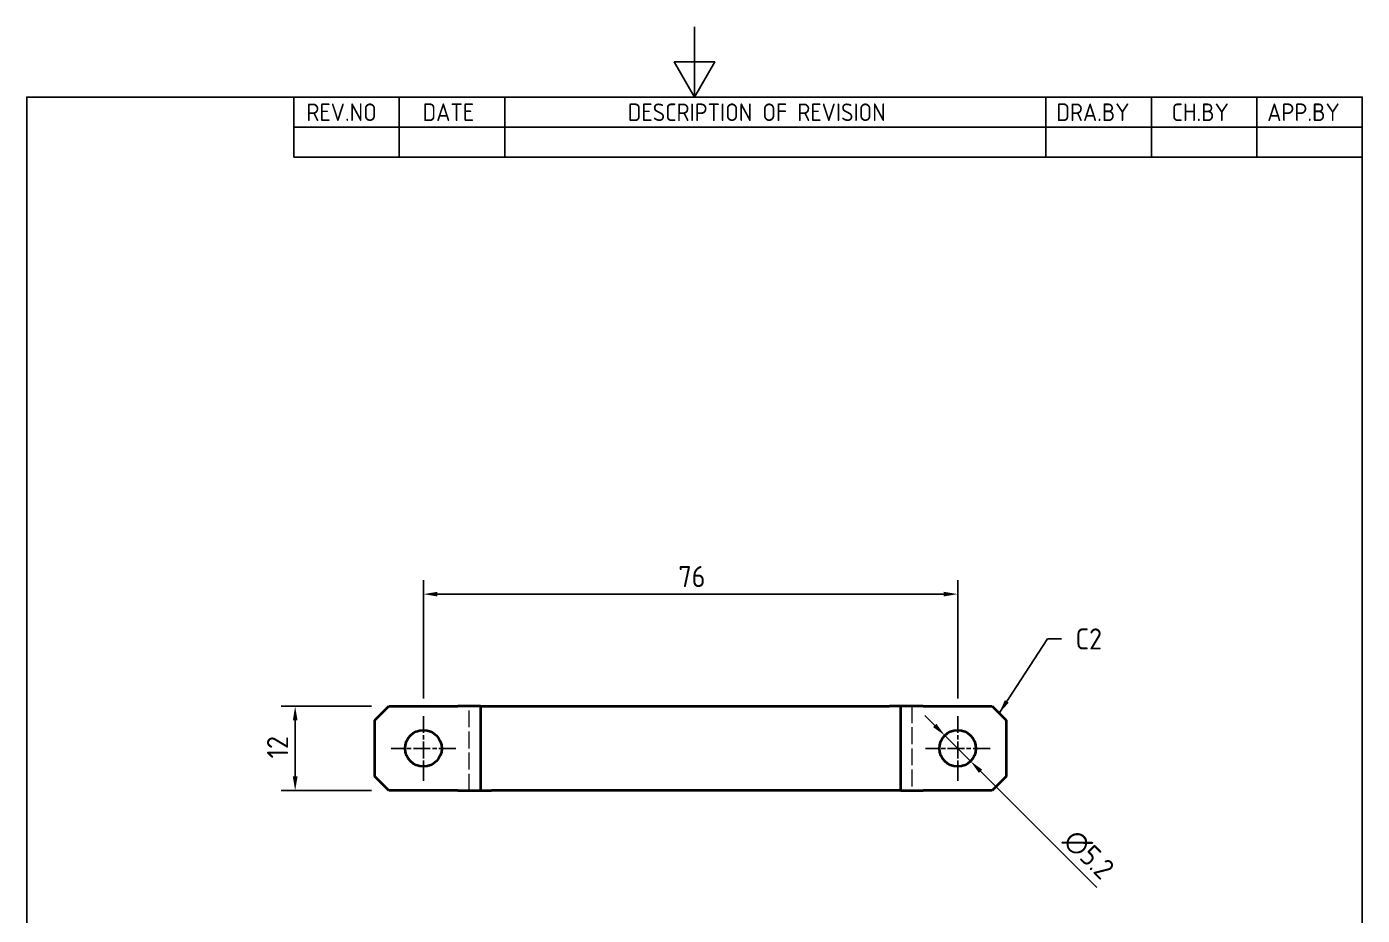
# Model space of a CAD drawing. Header units: millimetres. Extents: x 0 to 210, y 0 to 297.
# Drawn here: x 10 to 200, y 170.6 to 297 of the extents above; entities that cross this region are included whole.
import ezdxf

# ---------------------------------------------------------------- set-up
doc = ezdxf.new("R2010")
doc.units = ezdxf.units.MM
doc.linetypes.add('CHAIN', pattern=[0.35429999999999995, 0.2362, -0.0295, 0.0591, -0.0295])
doc.linetypes.add('DASHED', pattern=[0.2067, 0.1654, -0.0413])
doc.layers.get('0').update_dxf_attribs({"color": 3, "lineweight": 25})
for name, color, linetype, lineweight in [('가려진 것(ISO)', 2, 'DASHED', 18), ('가시적인 것(ISO)', 3, 'Continuous', 40), ('경계(ISO)', 7, 'Continuous', 25), ('기호(ISO)', 5, 'Continuous', 25), ('중심 표식(ISO)', 1, 'Continuous', 25), ('치수(ISO)', 2, 'Continuous', 25)]:
    doc.layers.add(name, color=color, linetype=linetype, lineweight=lineweight)
doc.styles.add('ISO Proportiona M2B', font='isocp.shx')
doc.styles.add('치수 텍스트_PSTEK_POSCO', font='isocp.shx')
doc.dimstyles.new('치수_PSTEK_POSCO', dxfattribs={"dimtxt": 3, "dimasz": 2, "dimexe": 2, "dimexo": 2.5, "dimgap": 1, "dimtad": 1, "dimrnd": 1e-08, "dimdsep": 46, "dimtxsty": '치수 텍스트_PSTEK_POSCO', "dimcen": 0.09, "dimdle": 10, "dimclrd": 7, "dimclre": 7, "dimclrt": 2, "dimadec": 1, "dimazin": 2, "dimtfac": 1, "dimtmove": 0, "dimatfit": 3, "dimfxl": 0, "dimtolj": 1, "dimlwd": -1, "dimlwe": -1, "dimarcsym": 0})
doc.dimstyles.new('치수_PSTEK_POSCO$7', dxfattribs={"dimtxt": 3, "dimasz": 2, "dimexe": 2, "dimexo": 2.5, "dimgap": 1, "dimtad": 1, "dimrnd": 1e-08, "dimdsep": 46, "dimtxsty": '치수 텍스트_PSTEK_POSCO', "dimcen": 0.09, "dimdle": 10, "dimclrd": 7, "dimclre": 7, "dimclrt": 2, "dimadec": 1, "dimazin": 2, "dimtfac": 1, "dimtmove": 0, "dimatfit": 3, "dimfxl": 0, "dimtolj": 1, "dimlwd": -1, "dimlwe": -1, "dimarcsym": 0})

# ---------------------------------------------------------------- blocks, each defined once
blk = doc.blocks.new('경계 Default Border')
at = {"layer": '경계(ISO)', "flags": 128}
for points in [[(105, 297.0000076293945), (105, 287.0000076293945), (102.1132469177246, 292.0000076293945), (107.8867530822754, 292.0000076293945), (105, 287.0000076293945)], [(10, 10), (10, 287.0000076293945), (200, 287.0000076293945), (200, 10), (10, 10)]]:
    blk.add_lwpolyline(points, dxfattribs=at)
blk = doc.blocks.new('리비전 내역')
at = {"layer": '기호(ISO)'}
for p, q in [((48.00000000000001, 287.0000076293945), (200, 287.0000076293945)), ((48.00000000000001, 287.0000076293945), (48.00000000000001, 282.7200076293945)), ((63.00000000000001, 287.0000076293945), (63.00000000000001, 282.7200076293945)), ((78, 287.0000076293945), (78, 282.7200076293945)), ((155, 287.0000076293945), (155, 282.7200076293945)), ((170, 287.0000076293945), (170, 282.7200076293945)), ((185, 287.0000076293945), (185, 282.7200076293945)), ((200, 287.0000076293945), (200, 282.7200076293945)), ((48.00000000000001, 282.7200076293945), (200, 282.7200076293945)), ((48.00000000000001, 282.7200076293945), (48.00000000000001, 278.4400076293945)), ((63.00000000000001, 282.7200076293945), (63.00000000000001, 278.4400076293945)), ((78, 282.7200076293945), (78, 278.4400076293945)), ((155, 282.7200076293945), (155, 278.4400076293945)), ((170, 282.7200076293945), (170, 278.4400076293945)), ((185, 282.7200076293945), (185, 278.4400076293945)), ((200, 282.7200076293945), (200, 278.4400076293945)), ((48.00000000000001, 278.4400076293945), (200, 278.4400076293945))]:
    blk.add_line(p, q, dxfattribs=at)
at = {"layer": '기호(ISO)', "color": 2, "char_height": 2.5, "attachment_point": 7, "style": 'ISO Proportiona M2B'}
for s, insert in [('REV.NO', (49.7871163682308, 283.5831900503393)), ('DATE', (66.31423177283666, 283.5831900503393)), ('DESCRIPTION OF REVISION', (95.50702043336295, 283.5831900503393)), ('DRA.BY', (156.4757339553203, 283.5831900503393)), ('CH.BY', (172.8642915086116, 283.5831900503393)), ('APP.BY', (186.4777339604403, 283.5831900503393))]:
    blk.add_mtext(s, dxfattribs=dict(at, insert=insert))
blk = doc.blocks.new('*D22')
at = {"layer": 'Defpoints', "color": 0, "transparency": 16777216}
for p in [(142.4389110954135, 216.2952897430423), (66.43891109541349, 198.9585746486109), (142.4389110954135, 198.9585746486109)]:
    blk.add_point(p, dxfattribs=at)
at = {"layer": '치수(ISO)', "color": 7, "transparency": 16777216}
for p, q in [((66.43891109541349, 201.4585746486109), (66.43891109541349, 218.2952897430423)), ((142.4389110954135, 201.4585746486109), (142.4389110954135, 218.2952897430423)), ((68.43891109541349, 216.2952897430423), (140.4389110954135, 216.2952897430423))]:
    blk.add_line(p, q, dxfattribs=at)
for points in [[(68.43891109541349, 216.6286230763756), (68.43891109541349, 215.961956409709), (66.43891109541349, 216.2952897430423)], [(140.4389110954135, 216.6286230763756), (140.4389110954135, 215.961956409709), (142.4389110954135, 216.2952897430423)]]:
    blk.add_solid(points, dxfattribs=at)
at = {"layer": '치수(ISO)', "color": 2, "transparency": 16777216, "insert": (102.7145016465946, 218.7952897430423), "char_height": 3, "attachment_point": 4, "style": '치수 텍스트_PSTEK_POSCO'}
blk.add_mtext('\\A1;76', dxfattribs=at)
blk = doc.blocks.new('*D25')
at = {"layer": 'Defpoints', "color": 0, "transparency": 16777216}
for p in [(48.19040850498901, 200.3585746486109), (61.5389110954134, 200.3585746486109), (61.5389110954134, 188.3585746486108)]:
    blk.add_point(p, dxfattribs=at)
at = {"layer": '치수(ISO)', "color": 7, "transparency": 16777216}
for p, q in [((59.0389110954134, 200.3585746486109), (46.19040850498901, 200.3585746486109)), ((48.19040850498901, 190.3585746486108), (48.19040850498901, 198.3585746486109)), ((59.0389110954134, 188.3585746486108), (46.19040850498901, 188.3585746486108))]:
    blk.add_line(p, q, dxfattribs=at)
for points in [[(47.85707517165567, 198.3585746486109), (48.52374183832234, 198.3585746486109), (48.19040850498901, 200.3585746486109)], [(47.85707517165567, 190.3585746486108), (48.52374183832234, 190.3585746486108), (48.19040850498901, 188.3585746486108)]]:
    blk.add_solid(points, dxfattribs=at)
at = {"layer": '치수(ISO)', "color": 2, "transparency": 16777216, "insert": (45.69011322939843, 192.9184860659337), "char_height": 3, "attachment_point": 4, "rotation": 90, "style": '치수 텍스트_PSTEK_POSCO'}
blk.add_mtext('\\A1;12', dxfattribs=at)
blk = doc.blocks.new('*D28')
at = {"layer": 'Defpoints', "color": 0, "transparency": 16777216}
for p in [(140.6004334643281, 196.1970522796956), (144.2773887264987, 192.5200970175261)]:
    blk.add_point(p, dxfattribs=at)
at = {"layer": '치수(ISO)', "color": 7, "transparency": 16777216}
for p, q in [((139.1862199019548, 197.6112658420684), (137.7720063395815, 199.0254794044413)), ((140.6004334643281, 196.1970522796956), (144.2773887264987, 192.5200970175261)), ((145.691602288872, 191.1058834551532), (162.2255366885952, 174.5719490554352))]:
    blk.add_line(p, q, dxfattribs=at)
for points in [[(139.4219221623503, 197.846968102464), (138.9505176415593, 197.3755635816729), (140.6004334643281, 196.1970522796956)], [(145.9273045492675, 191.3415857155488), (145.4559000284766, 190.8701811947577), (144.2773887264987, 192.5200970175261)]]:
    blk.add_solid(points, dxfattribs=at)
at = {"layer": '치수(ISO)', "color": 2, "transparency": 16777216, "insert": (158.279964366122, 182.053472866584), "char_height": 3, "attachment_point": 4, "rotation": 315.00000000000887, "style": '치수 텍스트_PSTEK_POSCO'}
blk.add_mtext('\\A1;∅5.2', dxfattribs=at)

msp = doc.modelspace()

# ---------------------------------------------------------------- linework, layer by layer
at = {"layer": '가려진 것(ISO)', "ltscale": 14.5137882232666}
for p, q in [((72.9389110954134, 188.3585746486108), (72.9389110954134, 200.3585746486109)), ((135.9389110954134, 200.3585746486109), (135.9389110954134, 188.3585746486108))]:
    msp.add_line(p, q, dxfattribs=at)
at = {"layer": '가시적인 것(ISO)'}
for p, q in [((59.5389110954134, 198.3585746486108), (61.5389110954134, 200.3585746486109)), ((61.5389110954134, 200.3585746486109), (71.3389110954134, 200.3585746486109)), ((74.5389110954134, 200.3585746486109), (71.3389110954134, 200.3585746486109)), ((74.53891109541341, 200.3585746486109), (74.53891109541341, 188.3585746486109)), ((74.5389110954134, 200.3585746486109), (76.1389110954134, 200.3585746486109)), ((76.1389110954134, 200.3585746486109), (132.7389110954134, 200.3585746486109)), ((134.3389110954134, 200.3585746486109), (132.7389110954134, 200.3585746486109)), ((137.5389110954134, 200.3585746486109), (134.3389110954134, 200.3585746486109)), ((134.3389110954134, 188.3585746486108), (134.3389110954134, 200.3585746486109)), ((137.5389110954134, 200.3585746486109), (147.3389110954134, 200.3585746486109)), ((147.3389110954134, 200.3585746486109), (149.3389110954134, 198.3585746486108)), ((59.5389110954134, 190.3585746486109), (59.5389110954134, 198.3585746486108)), ((149.3389110954134, 198.3585746486108), (149.3389110954134, 190.3585746486109)), ((61.5389110954134, 188.3585746486108), (59.5389110954134, 190.3585746486109)), ((149.3389110954134, 190.3585746486109), (147.3389110954134, 188.3585746486108)), ((71.3389110954134, 188.3585746486108), (61.5389110954134, 188.3585746486108)), ((71.3389110954134, 188.3585746486108), (74.5389110954134, 188.3585746486108)), ((74.5389110954134, 188.3585746486108), (76.1389110954134, 188.3585746486108)), ((132.7389110954134, 188.3585746486108), (76.1389110954134, 188.3585746486109)), ((134.3389110954134, 188.3585746486108), (132.7389110954134, 188.3585746486108)), ((134.3389110954134, 188.3585746486108), (137.5389110954134, 188.3585746486108)), ((147.3389110954134, 188.3585746486108), (137.5389110954134, 188.3585746486108))]:
    msp.add_line(p, q, dxfattribs=at)
for centre in [(66.43891109541349, 194.3585746486109), (142.4389110954135, 194.3585746486109)]:
    msp.add_circle(centre, 2.6, dxfattribs=at)
at = {"layer": '중심 표식(ISO)', "linetype": 'CHAIN', "ltscale": 10.22300815582275}
for p, q in [((66.43891109541349, 198.9585746486109), (66.43891109541349, 189.7585746486109)), ((142.4389110954135, 198.9585746486109), (142.4389110954135, 189.7585746486109)), ((71.03891109541348, 194.3585746486109), (61.83891109541349, 194.3585746486109)), ((147.0389110954135, 194.3585746486109), (137.8389110954135, 194.3585746486109))]:
    msp.add_line(p, q, dxfattribs=at)

# ---------------------------------------------------------------- block references
msp.add_blockref('경계 Default Border', (0, 0))
at = {"layer": '기호(ISO)'}
msp.add_blockref('리비전 내역', (0, 0), dxfattribs=at)

# ---------------------------------------------------------------- texts
at = {"layer": '기호(ISO)', "color": 2, "insert": (159.1959738604714, 209.9245754855541), "char_height": 3.00000011920929, "attachment_point": 4, "style": '치수 텍스트_PSTEK_POSCO'}
msp.add_mtext('{C2}', dxfattribs=at)

# ---------------------------------------------------------------- dimensions: what is measured, and where the dimension line sits
at = {"layer": '치수(ISO)', "color": 7}
for base, p1, p2, angle, picture, middle in [((142.4389110954135, 216.2952897430423), (66.43891109541349, 198.9585746486109), (142.4389110954135, 198.9585746486109), 180, '*D22', (104.4389110954135, 216.2952897430423)), ((48.19040850498901, 200.3585746486109), (61.5389110954134, 188.3585746486108), (61.5389110954134, 200.3585746486109), 90, '*D25', (48.19040850498898, 194.3585746486108))]:
    dim = msp.add_linear_dim(base=base, p1=p1, p2=p2, angle=angle, dimstyle='치수_PSTEK_POSCO', override={"dimdec": 2, "dimtp": 0, "dimtm": -0, "dimtdec": 2, "dimtofl": 0, "dimatfit": 1}, dxfattribs=at)
    dim.commit()
    dim.dimension.update_dxf_attribs({"geometry": picture, "text_midpoint": middle, "dimtype": 160})
dim = msp.add_diameter_dim_2p(p1=(140.6004334643281, 196.1970522796956), p2=(144.2773887264987, 192.5200970175261), dimstyle='치수_PSTEK_POSCO', override={"dimdec": 2, "dimlfac": 0.9999999999999994, "dimtp": 0, "dimtm": -0, "dimtdec": 2, "dimatfit": 2}, dxfattribs=at)
dim.commit()
dim.dimension.update_dxf_attribs({"geometry": '*D28', "text_midpoint": (159.0152092645961, 177.7822764794332), "dimtype": 163})

# ---------------------------------------------------------------- leaders
at = {"layer": '기호(ISO)', "color": 7, "annotation_type": 0, "has_hookline": 1, "hookline_direction": 0, "text_width": 3.619974386500103}
msp.add_leader([(148.3389110954134, 199.3585746486109), (155.1959738604714, 209.9245754855541), (157.1959738604714, 209.9245754855541)], dimstyle='치수_PSTEK_POSCO$7', override={"dimtad": 0}, dxfattribs=at)

doc.saveas('drawing.dxf')
